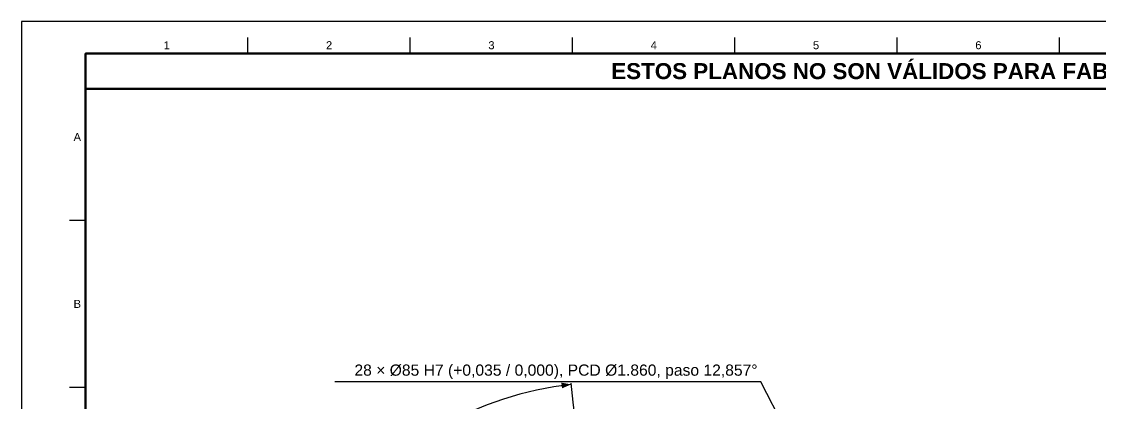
# Model space of a CAD drawing. Header units: millimetres. Extents: x 0 to 841, y 0 to 594.
# Drawn here: x 0 to 336.9, y 474.6 to 594 of the extents above; entities that cross this region are included whole.
import ezdxf
from ezdxf.enums import TextEntityAlignment as Align

# ---------------------------------------------------------------- set-up
doc = ezdxf.new("R2010")
doc.units = ezdxf.units.MM
doc.linetypes.add('FANTASMA', pattern=[35, 18, -4, 3, -3, 3, -4])
for name, color, linetype, lineweight in [('COTA', 7, 'CONTINUOUS', 25), ('FANT', 7, 'FANTASMA', 25), ('FINA', 7, 'CONTINUOUS', 25), ('MARCO', 7, 'CONTINUOUS', 70), ('TXT', 7, 'CONTINUOUS', 25)]:
    doc.layers.add(name, color=color, linetype=linetype, lineweight=lineweight)
doc.styles.add('STD', font='LiberationSans-Regular.ttf')
doc.styles.add('STDB', font='LiberationSans-Bold.ttf')

msp = doc.modelspace()

# ---------------------------------------------------------------- linework, layer by layer
at = {"layer": 'COTA'}
for p, q in [((230.83, 481.33), (97.83, 481.33)), ((172.25, 474.99), (171.58, 480.95)), ((254.36, 435.98), (230.83, 481.33))]:
    msp.add_line(p, q, dxfattribs=at)
msp.add_arc((183.61, 374.22), 107, 96.4286, 186.4286, dxfattribs=at)
msp.add_solid([(171.63, 480.55), (168.54, 481.11), (168.75, 479.32)], dxfattribs=at)
at = {"layer": 'FANT'}
msp.add_line((174.13, 458.29), (172.25, 474.99), dxfattribs=at)
at = {"layer": 'FINA'}
for p, q in [((70.69, 584), (70.69, 589)), ((121.38, 584), (121.38, 589)), ((172.06, 584), (172.06, 589)), ((222.75, 584), (222.75, 589)), ((273.44, 584), (273.44, 589)), ((324.12, 584), (324.12, 589)), ((20, 531.82), (15, 531.82)), ((20, 479.64), (15, 479.64))]:
    msp.add_line(p, q, dxfattribs=at)
msp.add_lwpolyline([(0, 0), (841, 0), (841, 594), (0, 594)], close=True, dxfattribs=at)
at = {"layer": 'MARCO'}
for points in [[(20, 10), (831, 10), (831, 584), (20, 584)], [(20, 573), (831, 573), (831, 584), (20, 584)]]:
    msp.add_lwpolyline(points, close=True, dxfattribs=at)

# ---------------------------------------------------------------- texts
at = {"layer": 'TXT'}
for s, height, style, p in [('1', 2.5, 'STD', (45.34, 586.6)), ('2', 2.5, 'STD', (96.03, 586.6)), ('3', 2.5, 'STD', (146.72, 586.6)), ('4', 2.5, 'STD', (197.41, 586.6)), ('5', 2.5, 'STD', (248.09, 586.6)), ('6', 2.5, 'STD', (298.78, 586.6)), ('ESTOS PLANOS NO SON VÁLIDOS PARA FABRICACIÓN HASTA SU REVISIÓN Y APROBACIÓN POR UN INGENIERO CALCULISTA HABILITADO.', 5, 'STDB', (425.5, 578.5)), ('A', 2.5, 'STD', (17.4, 557.91)), ('B', 2.5, 'STD', (17.4, 505.73))]:
    msp.add_text(s, height=height, dxfattribs=dict(at, style=style)).set_placement(p, align=Align.MIDDLE_CENTER)
at = {"layer": 'TXT', "style": 'STD'}
msp.add_text('28 × Ø85 H7 (+0,035 / 0,000), PCD Ø1.860, paso 12,857°', height=3.5, dxfattribs=at).set_placement((229.83, 482.23), align=Align.BOTTOM_RIGHT)

doc.saveas('drawing.dxf')
